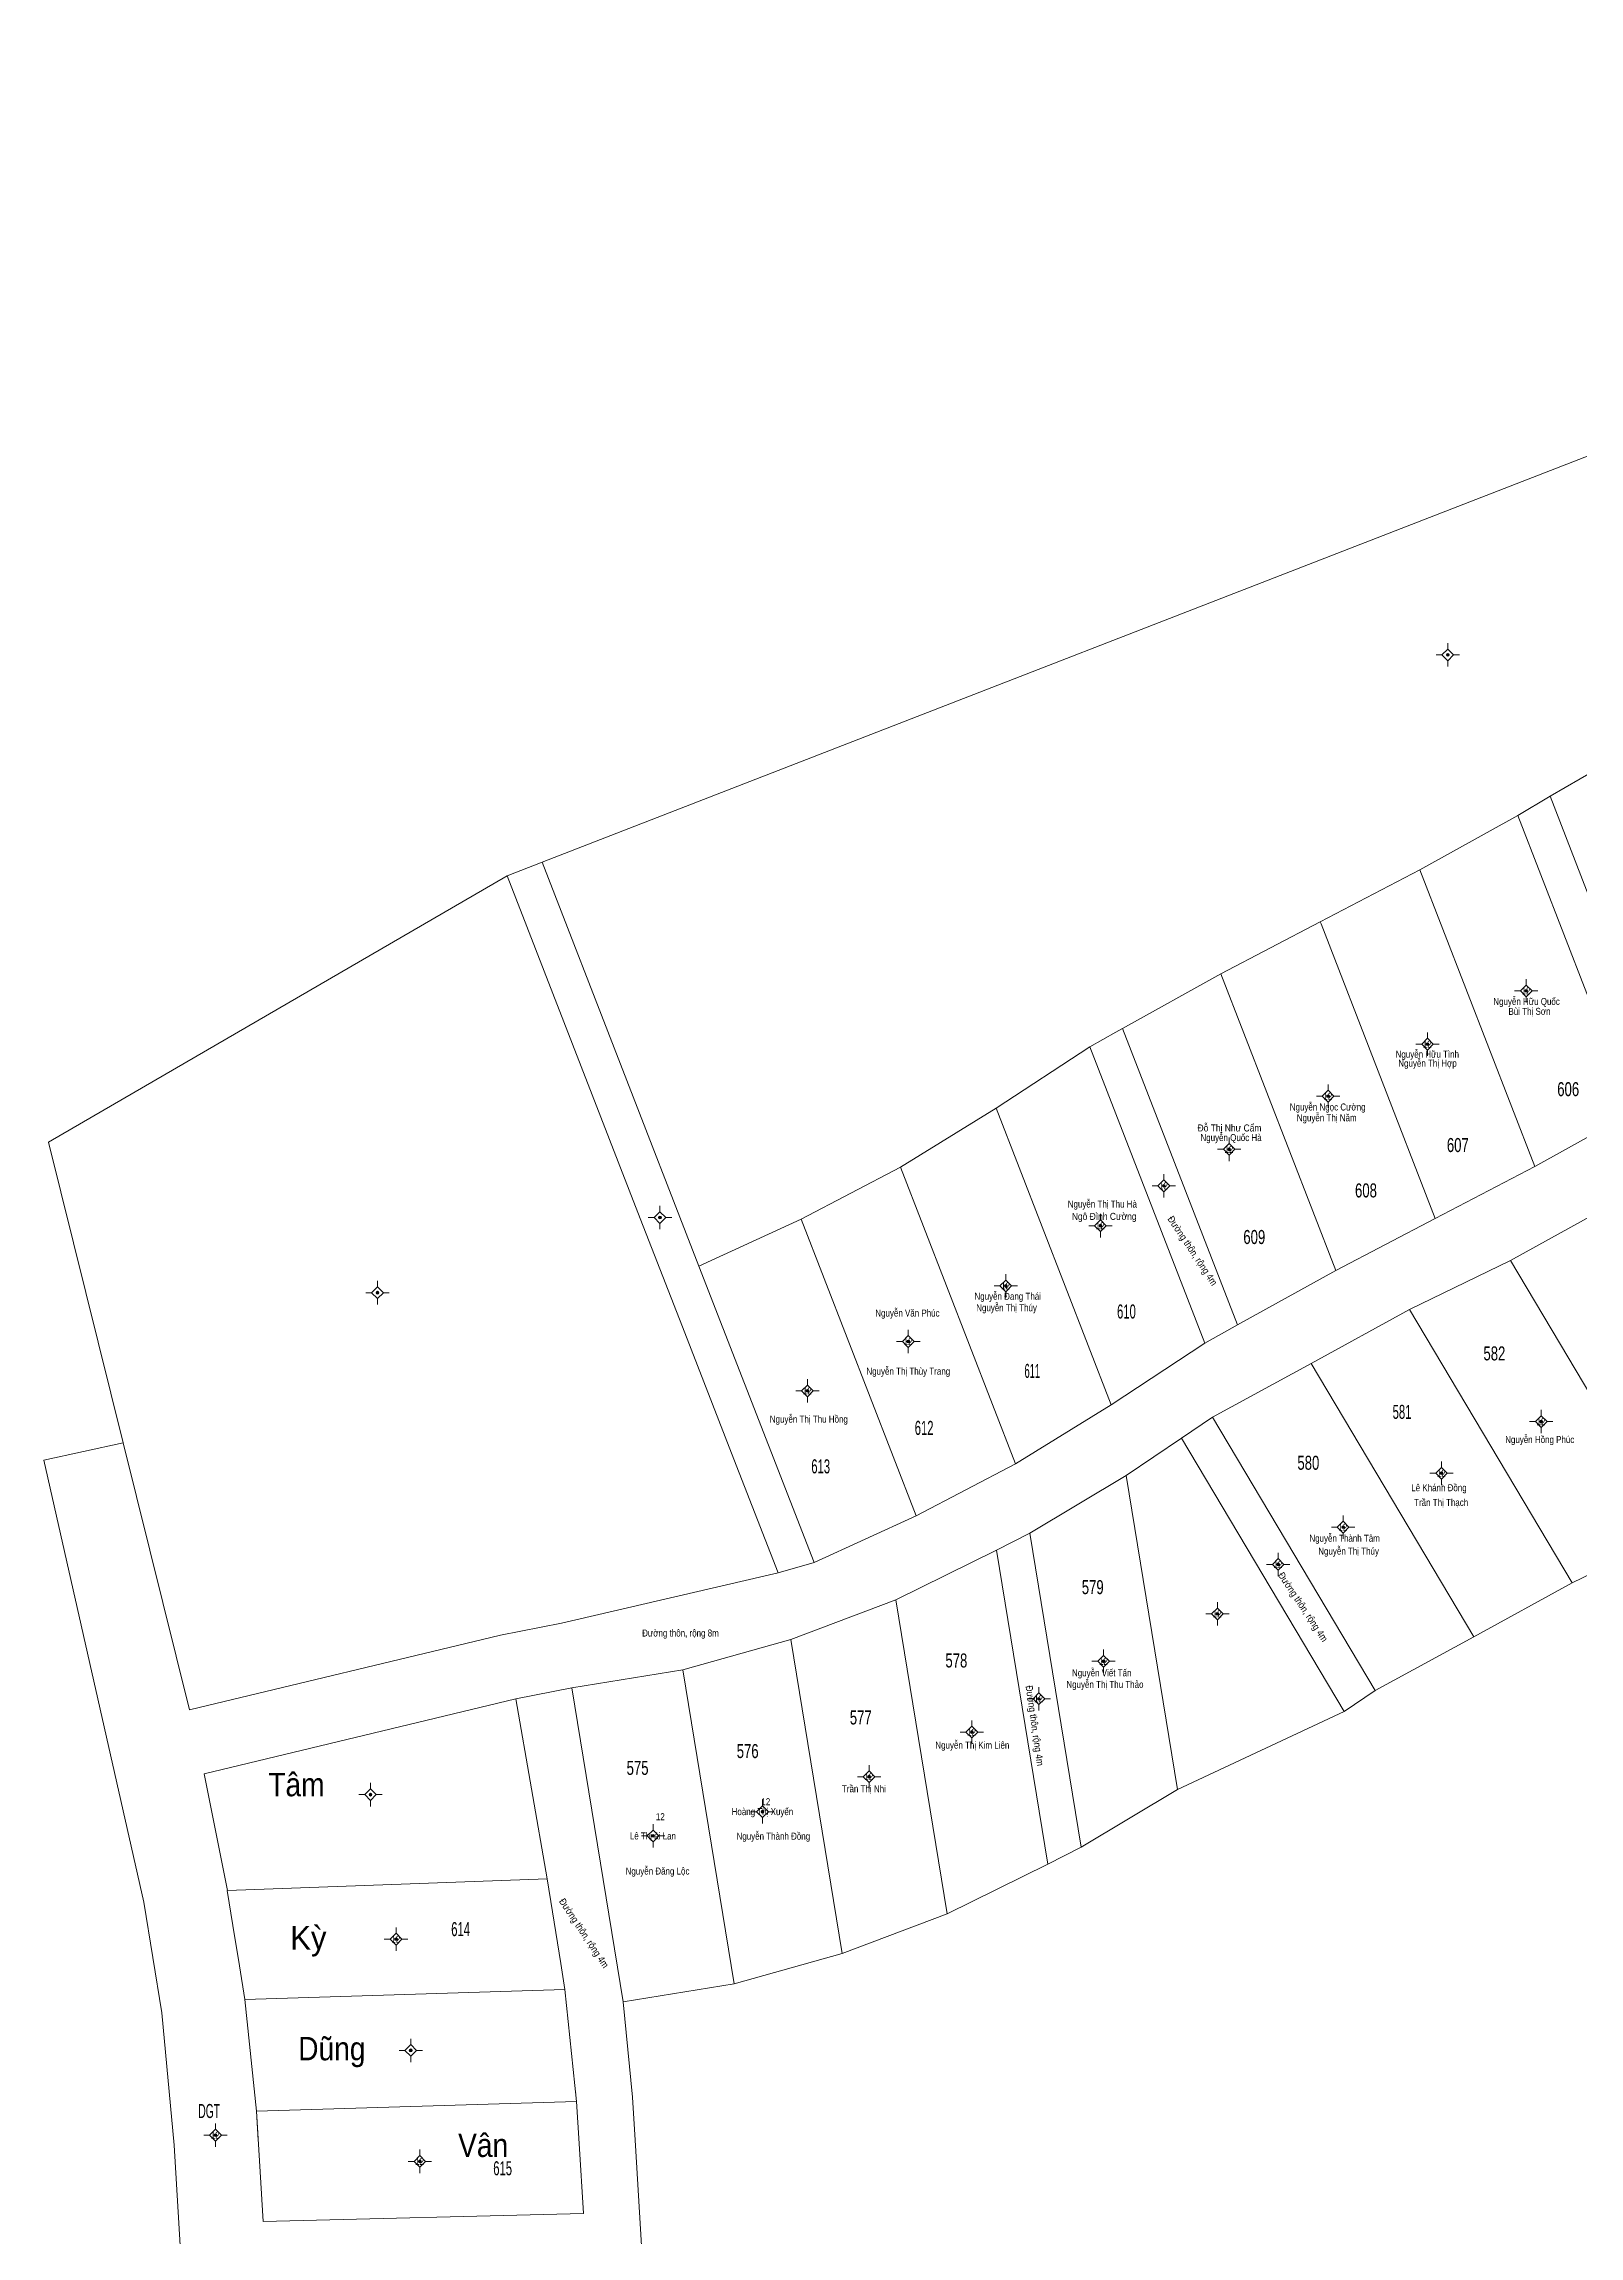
# Model space of a CAD drawing. Header units: metres. Extents: x 548056 to 548375, y 1837533 to 1837922.
# Drawn here: x 548055.8 to 548219.9, y 1837687.7 to 1837922.1 of the extents above; entities that cross this region are included whole.
import ezdxf
from ezdxf.enums import TextEntityAlignment as Align

# ---------------------------------------------------------------- set-up
doc = ezdxf.new("R2010")
doc.units = ezdxf.units.M
doc.header["$LTSCALE"] = 0.3
doc.linetypes.add('DOTTED', pattern=[1.5, 0.3, -1.2])
for name, color, linetype, lineweight in [('10', 7, 'Continuous', 13), ('11', 7, 'Continuous', 13), ('57', 7, 'Continuous', 13), ('60', 7, 'DOTTED', 13)]:
    doc.layers.add(name, color=color, linetype=linetype, lineweight=lineweight)
for name, color, linetype in [('13', 7, 'Continuous'), ('15', 7, 'Continuous'), ('18', 7, 'Continuous'), ('21', 7, 'Continuous')]:
    doc.layers.add(name, color=color, linetype=linetype)

msp = doc.modelspace()

# ---------------------------------------------------------------- hatches: boundary and pattern name
at = {"layer": '11'}
for points in [[(548206.0498, 1837856.74, 1), (548205.7497, 1837856.74, 1)], [(548214.4398, 1837820.83, 1), (548214.1397, 1837820.83, 1)], [(548203.8798, 1837815.14, 1), (548203.5798, 1837815.14, 1)], [(548193.2498, 1837809.58, 1), (548192.9498, 1837809.58, 1)], [(548182.6798, 1837803.9, 1), (548182.3797, 1837803.9, 1)], [(548175.6898, 1837800, 1), (548175.3897, 1837800, 1)], [(548175.6898, 1837800, 1), (548175.3897, 1837800, 1)], [(548121.8298, 1837796.61, 1), (548121.5298, 1837796.61, 1)], [(548168.9198, 1837795.74, 1), (548168.6197, 1837795.74, 1)], [(548091.6298, 1837788.58, 1), (548091.3298, 1837788.58, 1)], [(548158.7998, 1837789.3, 1), (548158.4997, 1837789.3, 1)], [(548148.3798, 1837783.36, 1), (548148.0798, 1837783.36, 1)], [(548137.5997, 1837778.08, 1), (548137.2997, 1837778.08, 1)], [(548216.0397, 1837774.8, 1), (548215.7397, 1837774.8, 1)], [(548205.3798, 1837769.28, 1), (548205.0798, 1837769.28, 1)], [(548194.8598, 1837763.52, 1), (548194.5598, 1837763.52, 1)], [(548187.9198, 1837759.54, 1), (548187.6197, 1837759.54, 1)], [(548181.4198, 1837754.25, 1), (548181.1197, 1837754.25, 1)], [(548169.2598, 1837749.18, 1), (548168.9598, 1837749.18, 1)], [(548162.3298, 1837745.18, 1), (548162.0298, 1837745.18, 1)], [(548155.1698, 1837741.62, 1), (548154.8697, 1837741.62, 1)], [(548144.1798, 1837736.85, 1), (548143.8797, 1837736.85, 1)], [(548090.8798, 1837734.93, 1), (548090.5798, 1837734.93, 1)], [(548132.7897, 1837733.11, 1), (548132.4897, 1837733.11, 1)], [(548121.0897, 1837730.52, 1), (548120.7897, 1837730.52, 1)], [(548093.6098, 1837719.48, 1), (548093.3098, 1837719.48, 1)], [(548095.1798, 1837707.6, 1), (548094.8797, 1837707.6, 1)], [(548074.3098, 1837698.54, 1), (548074.0097, 1837698.54, 1)], [(548096.1597, 1837695.74, 1), (548095.8597, 1837695.74, 1)]]:
    msp.add_hatch(color=256, dxfattribs=at).paths.add_polyline_path(points)

# ---------------------------------------------------------------- linework, layer by layer
at = {"layer": '10'}
for p, q in [((548109.07, 1837834.58), (548334.25, 1837922.05)), ((548216.83, 1837841.64), (548227.22, 1837847.65)), ((548202.9, 1837833.78), (548213.4, 1837839.58)), ((548056.31, 1837804.66), (548105.36, 1837833.14)), ((548105.36, 1837833.14), (548119.33, 1837797.16)), ((548192.27, 1837828.21), (548202.9, 1837833.78)), ((548215.19, 1837802.08), (548202.9, 1837833.78)), ((548181.63, 1837822.66), (548192.27, 1837828.21)), ((548171.14, 1837816.83), (548181.63, 1837822.66)), ((548193.92, 1837790.96), (548181.63, 1837822.66)), ((548171.14, 1837816.83), (548183.43, 1837785.13)), ((548157.61, 1837808.3), (548167.65, 1837814.87)), ((548179.94, 1837783.17), (548167.65, 1837814.87)), ((548147.4, 1837802), (548157.61, 1837808.3)), ((548169.9, 1837776.6), (548157.61, 1837808.3)), ((548136.77, 1837796.43), (548147.4, 1837802)), ((548147.4, 1837802), (548159.69, 1837770.3)), ((548119.33, 1837797.16), (548124.32, 1837784.29)), ((548125.84, 1837791.42), (548136.77, 1837796.43)), ((548149.06, 1837764.73), (548136.77, 1837796.43)), ((548125.84, 1837791.42), (548138.15, 1837759.73)), ((548212.59, 1837792.03), (548229.98, 1837762.82)), ((548201.8, 1837786.78), (548219.19, 1837757.57)), ((548124.32, 1837784.29), (548129.33, 1837771.43)), ((548191.28, 1837781), (548208.67, 1837751.79)), ((548055.81, 1837770.67), (548064.3, 1837772.53)), ((548129.33, 1837771.43), (548134.3, 1837758.64)), ((548161.21, 1837762.88), (548171.51, 1837769.03)), ((548166.71, 1837729.33), (548161.21, 1837762.88)), ((548219.19, 1837757.57), (548229.98, 1837762.82)), ((548208.67, 1837751.79), (548219.19, 1837757.57)), ((548135.67, 1837751.51), (548141.16, 1837717.96)), ((548198.13, 1837746.05), (548208.67, 1837751.79)), ((548112.27, 1837746.35), (548106.27, 1837745.16)), ((548072.96, 1837737.17), (548106.27, 1837745.16)), ((548106.27, 1837745.16), (548109.63, 1837725.94)), ((548072.96, 1837737.17), (548075.44, 1837724.7)), ((548109.63, 1837725.94), (548075.44, 1837724.7)), ((548129.61, 1837714.71), (548141.16, 1837717.96)), ((548111.52, 1837714.09), (548077.31, 1837713.02)), ((548111.52, 1837714.09), (548112.76, 1837702.15)), ((548112.76, 1837702.15), (548078.54, 1837701.11))]:
    msp.add_line(p, q, dxfattribs=at)
msp.add_lwpolyline([(548229.12, 1837809.94), (548225.69, 1837807.88), (548213.4, 1837839.58), (548216.83, 1837841.64)], close=True, dxfattribs=at)
for points in [[(548105.36, 1837833.14), (548109.07, 1837834.58), (548125.84, 1837791.42)], [(548192.27, 1837828.21), (548192.36, 1837827.99), (548204.56, 1837796.51)], [(548167.65, 1837814.87), (548170.41, 1837816.42), (548171.14, 1837816.83)], [(548225.69, 1837807.88), (548215.19, 1837802.08), (548204.56, 1837796.51), (548193.92, 1837790.96), (548183.43, 1837785.13)], [(548056.31, 1837804.66), (548064.3, 1837772.53), (548071.39, 1837744.01)], [(548180.74, 1837775.26), (548191.28, 1837781), (548201.8, 1837786.78), (548212.59, 1837792.03), (548223.11, 1837797.81)], [(548149.06, 1837764.73), (548159.69, 1837770.3), (548169.9, 1837776.6), (548179.94, 1837783.17)], [(548179.94, 1837783.17), (548182.29, 1837784.49), (548183.43, 1837785.13)], [(548171.51, 1837769.03), (548177.42, 1837773.02), (548180.74, 1837775.26)], [(548180.74, 1837775.26), (548198.13, 1837746.05), (548194.81, 1837743.81), (548177.42, 1837773.02)], [(548070.79, 1837672.97), (548070.5, 1837684.95), (548069.73, 1837697.47), (548068.41, 1837711.61), (548066.51, 1837723.43), (548055.81, 1837770.67)], [(548171.51, 1837769.03), (548177.02, 1837735.48), (548194.81, 1837743.81)], [(548134.3, 1837758.64), (548138.15, 1837759.73), (548149.06, 1837764.73)], [(548161.21, 1837762.88), (548157.65, 1837761.06), (548163.16, 1837727.49)], [(548112.27, 1837746.35), (548124.12, 1837748.26), (548135.67, 1837751.51), (548146.9, 1837755.74), (548157.65, 1837761.06)], [(548071.39, 1837744.01), (548104.64, 1837751.97), (548111.16, 1837753.26), (548134.3, 1837758.64)], [(548141.16, 1837717.96), (548152.39, 1837722.19), (548146.9, 1837755.74)], [(548117.75, 1837712.79), (548129.61, 1837714.71), (548124.12, 1837748.26)], [(548112.27, 1837746.35), (548117.75, 1837712.79), (548118.75, 1837702.61), (548119.03, 1837698.01), (548119.74, 1837686.14), (548119.97, 1837676.66), (548120.03, 1837674.38), (548120.03, 1837670.82)], [(548152.39, 1837722.19), (548163.16, 1837727.49), (548166.71, 1837729.33), (548177.02, 1837735.48)], [(548075.44, 1837724.7), (548075.42, 1837724.7), (548076.03, 1837720.95), (548076.72, 1837716.65), (548077.31, 1837713.02), (548078.54, 1837701.11), (548079.25, 1837689.32), (548113.49, 1837690.17), (548113.04, 1837697.65), (548112.76, 1837702.15)], [(548109.63, 1837725.94), (548110.2, 1837722.4), (548111.07, 1837716.9), (548111.52, 1837714.09)]]:
    msp.add_lwpolyline(points, dxfattribs=at)
at = {"layer": '11'}
for p, q in [((548205.9, 1837857.99), (548205.9, 1837857.37)), ((548205.27, 1837856.74), (548204.65, 1837856.74)), ((548205.9, 1837856.11), (548205.9, 1837855.49)), ((548207.15, 1837856.74), (548206.53, 1837856.74)), ((548213.67, 1837820.83), (548213.04, 1837820.83)), ((548214.29, 1837822.08), (548214.29, 1837821.45)), ((548215.54, 1837820.83), (548214.91, 1837820.83)), ((548214.29, 1837820.21), (548214.29, 1837819.58)), ((548203.73, 1837816.39), (548203.73, 1837815.77)), ((548203.11, 1837815.14), (548202.48, 1837815.14)), ((548203.73, 1837814.51), (548203.73, 1837813.89)), ((548204.98, 1837815.14), (548204.35, 1837815.14)), ((548192.47, 1837809.58), (548191.85, 1837809.58)), ((548193.1, 1837810.83), (548193.1, 1837810.21)), ((548193.1, 1837808.95), (548193.1, 1837808.33)), ((548194.35, 1837809.58), (548193.73, 1837809.58)), ((548182.53, 1837805.15), (548182.53, 1837804.53)), ((548181.91, 1837803.9), (548181.28, 1837803.9)), ((548182.53, 1837803.27), (548182.53, 1837802.65)), ((548183.78, 1837803.9), (548183.15, 1837803.9)), ((548174.91, 1837800), (548174.29, 1837800)), ((548175.54, 1837801.25), (548175.54, 1837800.63)), ((548176.79, 1837800), (548176.17, 1837800)), ((548121.68, 1837797.86), (548121.68, 1837797.23)), ((548175.54, 1837799.37), (548175.54, 1837798.75)), ((548121.06, 1837796.61), (548120.43, 1837796.61)), ((548121.68, 1837795.99), (548121.68, 1837795.36)), ((548122.93, 1837796.61), (548122.31, 1837796.61)), ((548168.15, 1837795.74), (548167.52, 1837795.74)), ((548168.77, 1837796.99), (548168.77, 1837796.37)), ((548168.77, 1837795.11), (548168.77, 1837794.49)), ((548170.02, 1837795.74), (548169.39, 1837795.74)), ((548158.65, 1837790.55), (548158.65, 1837789.93)), ((548090.85, 1837788.58), (548090.23, 1837788.58)), ((548091.48, 1837789.83), (548091.48, 1837789.21)), ((548091.48, 1837787.95), (548091.48, 1837787.33)), ((548092.73, 1837788.58), (548092.11, 1837788.58)), ((548158.03, 1837789.3), (548157.4, 1837789.3)), ((548158.65, 1837788.67), (548158.65, 1837788.05)), ((548159.9, 1837789.3), (548159.27, 1837789.3)), ((548147.61, 1837783.36), (548146.98, 1837783.36)), ((548148.23, 1837784.61), (548148.23, 1837783.99)), ((548149.48, 1837783.36), (548148.85, 1837783.36)), ((548148.23, 1837782.73), (548148.23, 1837782.11)), ((548137.45, 1837779.33), (548137.45, 1837778.71)), ((548136.82, 1837778.08), (548136.2, 1837778.08)), ((548137.45, 1837777.45), (548137.45, 1837776.83)), ((548138.7, 1837778.08), (548138.07, 1837778.08)), ((548215.89, 1837776.05), (548215.89, 1837775.43)), ((548215.27, 1837774.8), (548214.64, 1837774.8)), ((548215.89, 1837774.17), (548215.89, 1837773.55)), ((548217.14, 1837774.8), (548216.51, 1837774.8)), ((548204.61, 1837769.28), (548203.98, 1837769.28)), ((548205.23, 1837770.53), (548205.23, 1837769.91)), ((548206.48, 1837769.28), (548205.85, 1837769.28)), ((548205.23, 1837768.65), (548205.23, 1837768.03)), ((548194.71, 1837764.77), (548194.71, 1837764.15)), ((548194.09, 1837763.52), (548193.46, 1837763.52)), ((548194.71, 1837762.89), (548194.71, 1837762.27)), ((548195.96, 1837763.52), (548195.33, 1837763.52)), ((548187.77, 1837760.79), (548187.77, 1837760.17)), ((548187.15, 1837759.54), (548186.52, 1837759.54)), ((548187.77, 1837758.91), (548187.77, 1837758.29)), ((548189.02, 1837759.54), (548188.39, 1837759.54)), ((548181.27, 1837755.5), (548181.27, 1837754.87)), ((548180.65, 1837754.25), (548180.02, 1837754.25)), ((548181.27, 1837753.63), (548181.27, 1837753)), ((548182.52, 1837754.25), (548181.89, 1837754.25)), ((548169.11, 1837750.43), (548169.11, 1837749.81)), ((548168.49, 1837749.18), (548167.86, 1837749.18)), ((548169.11, 1837748.55), (548169.11, 1837747.93)), ((548170.36, 1837749.18), (548169.73, 1837749.18)), ((548162.18, 1837746.43), (548162.18, 1837745.81)), ((548161.56, 1837745.18), (548160.93, 1837745.18)), ((548162.18, 1837744.55), (548162.18, 1837743.93)), ((548163.43, 1837745.18), (548162.81, 1837745.18)), ((548154.39, 1837741.62), (548153.77, 1837741.62)), ((548155.02, 1837742.87), (548155.02, 1837742.25)), ((548155.02, 1837740.99), (548155.02, 1837740.37)), ((548156.27, 1837741.62), (548155.65, 1837741.62)), ((548090.73, 1837736.18), (548090.73, 1837735.55)), ((548143.41, 1837736.85), (548142.78, 1837736.85)), ((548144.03, 1837738.1), (548144.03, 1837737.47)), ((548144.03, 1837736.23), (548144.03, 1837735.6)), ((548145.28, 1837736.85), (548144.65, 1837736.85)), ((548090.11, 1837734.93), (548089.48, 1837734.93)), ((548090.73, 1837734.31), (548090.73, 1837733.68)), ((548091.98, 1837734.93), (548091.35, 1837734.93)), ((548132.64, 1837734.36), (548132.64, 1837733.73)), ((548120.94, 1837731.77), (548120.94, 1837731.15)), ((548132.01, 1837733.11), (548131.39, 1837733.11)), ((548132.64, 1837732.49), (548132.64, 1837731.86)), ((548133.89, 1837733.11), (548133.27, 1837733.11)), ((548120.31, 1837730.52), (548119.69, 1837730.52)), ((548120.94, 1837729.89), (548120.94, 1837729.27)), ((548122.19, 1837730.52), (548121.56, 1837730.52)), ((548093.46, 1837720.73), (548093.46, 1837720.11)), ((548092.83, 1837719.48), (548092.21, 1837719.48)), ((548093.46, 1837718.85), (548093.46, 1837718.23)), ((548094.71, 1837719.48), (548094.09, 1837719.48)), ((548095.03, 1837708.85), (548095.03, 1837708.23)), ((548094.41, 1837707.6), (548093.78, 1837707.6)), ((548095.03, 1837706.97), (548095.03, 1837706.35)), ((548096.28, 1837707.6), (548095.65, 1837707.6)), ((548074.16, 1837699.79), (548074.16, 1837699.17)), ((548073.53, 1837698.54), (548072.91, 1837698.54)), ((548074.16, 1837697.91), (548074.16, 1837697.29)), ((548075.41, 1837698.54), (548074.79, 1837698.54)), ((548096.01, 1837696.99), (548096.01, 1837696.37)), ((548095.39, 1837695.74), (548094.76, 1837695.74)), ((548096.01, 1837695.11), (548096.01, 1837694.49)), ((548097.26, 1837695.74), (548096.63, 1837695.74))]:
    msp.add_line(p, q, dxfattribs=at)
for points in [[(548205.9, 1837857.37), (548205.27, 1837856.74), (548205.9, 1837856.11), (548206.53, 1837856.74)], [(548214.29, 1837821.45), (548213.67, 1837820.83), (548214.29, 1837820.21), (548214.91, 1837820.83)], [(548203.73, 1837815.77), (548203.11, 1837815.14), (548203.73, 1837814.51), (548204.35, 1837815.14)], [(548193.1, 1837810.21), (548192.47, 1837809.58), (548193.1, 1837808.95), (548193.73, 1837809.58)], [(548182.53, 1837804.53), (548181.91, 1837803.9), (548182.53, 1837803.27), (548183.15, 1837803.9)], [(548175.54, 1837800.63), (548174.91, 1837800), (548175.54, 1837799.37), (548176.17, 1837800)], [(548121.68, 1837797.23), (548121.06, 1837796.61), (548121.68, 1837795.99), (548122.31, 1837796.61)], [(548168.77, 1837796.37), (548168.15, 1837795.74), (548168.77, 1837795.11), (548169.39, 1837795.74)], [(548091.48, 1837789.21), (548090.85, 1837788.58), (548091.48, 1837787.95), (548092.11, 1837788.58)], [(548158.65, 1837789.93), (548158.03, 1837789.3), (548158.65, 1837788.67), (548159.27, 1837789.3)], [(548148.23, 1837783.99), (548147.61, 1837783.36), (548148.23, 1837782.73), (548148.85, 1837783.36)], [(548137.45, 1837778.71), (548136.82, 1837778.08), (548137.45, 1837777.45), (548138.07, 1837778.08)], [(548215.89, 1837775.43), (548215.27, 1837774.8), (548215.89, 1837774.17), (548216.51, 1837774.8)], [(548205.23, 1837769.91), (548204.61, 1837769.28), (548205.23, 1837768.65), (548205.85, 1837769.28)], [(548194.71, 1837764.15), (548194.09, 1837763.52), (548194.71, 1837762.89), (548195.33, 1837763.52)], [(548187.77, 1837760.17), (548187.15, 1837759.54), (548187.77, 1837758.91), (548188.39, 1837759.54)], [(548181.27, 1837754.87), (548180.65, 1837754.25), (548181.27, 1837753.63), (548181.89, 1837754.25)], [(548169.11, 1837749.81), (548168.49, 1837749.18), (548169.11, 1837748.55), (548169.73, 1837749.18)], [(548162.18, 1837745.81), (548161.56, 1837745.18), (548162.18, 1837744.55), (548162.81, 1837745.18)], [(548155.02, 1837742.25), (548154.39, 1837741.62), (548155.02, 1837740.99), (548155.65, 1837741.62)], [(548144.03, 1837737.47), (548143.41, 1837736.85), (548144.03, 1837736.23), (548144.65, 1837736.85)], [(548090.73, 1837735.55), (548090.11, 1837734.93), (548090.73, 1837734.31), (548091.35, 1837734.93)], [(548132.64, 1837733.73), (548132.01, 1837733.11), (548132.64, 1837732.49), (548133.27, 1837733.11)], [(548120.94, 1837731.15), (548120.31, 1837730.52), (548120.94, 1837729.89), (548121.56, 1837730.52)], [(548093.46, 1837720.11), (548092.83, 1837719.48), (548093.46, 1837718.85), (548094.09, 1837719.48)], [(548095.03, 1837708.23), (548094.41, 1837707.6), (548095.03, 1837706.97), (548095.65, 1837707.6)], [(548074.16, 1837699.17), (548073.53, 1837698.54), (548074.16, 1837697.91), (548074.79, 1837698.54)], [(548096.01, 1837696.37), (548095.39, 1837695.74), (548096.01, 1837695.11), (548096.63, 1837695.74)]]:
    msp.add_lwpolyline(points, close=True, dxfattribs=at)
for centre in [(548205.8997, 1837856.74), (548214.2897, 1837820.83), (548203.7298, 1837815.14), (548193.0998, 1837809.58), (548182.5297, 1837803.9), (548175.5397, 1837800), (548175.5397, 1837800), (548121.6798, 1837796.61), (548168.7697, 1837795.74), (548091.4798, 1837788.58), (548158.6497, 1837789.3), (548148.2298, 1837783.36), (548137.4497, 1837778.08), (548215.8897, 1837774.8), (548205.2298, 1837769.28), (548194.7098, 1837763.52), (548187.7697, 1837759.54), (548181.2697, 1837754.25), (548169.1098, 1837749.18), (548162.1798, 1837745.18), (548155.0197, 1837741.62), (548144.0297, 1837736.85), (548090.7298, 1837734.93), (548132.6397, 1837733.11), (548120.9397, 1837730.52), (548093.4598, 1837719.48), (548095.0297, 1837707.6), (548074.1597, 1837698.54), (548096.0097, 1837695.74)]:
    msp.add_circle(centre, 0.15, dxfattribs=at)
at = {"layer": '57'}
msp.add_lwpolyline([(548078.54, 1837701.11), (548078.53, 1837701.11), (548078.72, 1837697.99)], close=True, dxfattribs=at)
at = {"layer": '60'}
for centre in [(548106.27, 1837745.16), (548112.67, 1837703.05)]:
    msp.add_circle(centre, 0.01, dxfattribs=at)

# ---------------------------------------------------------------- texts
at = {"layer": '13'}
for s, height, width, p in [('Nguyễn Hữu Quốc', 0.75, 0.85, (548214.325, 1837819.33)), ('Nguyễn Hữu Tình', 0.75, 0.85, (548203.715, 1837813.69)), ('Nguyễn Ngọc Cường', 0.75, 0.85, (548193.06, 1837808.05)), ('Nguyễn Quốc Hà', 0.75, 0.85, (548182.73, 1837804.78)), ('Ngô Đình Cường', 0.75, 0.9, (548169.17, 1837796.36)), ('Nguyễn Đang Thái', 0.75, 0.85, (548158.855, 1837787.82)), ('Nguyễn Văn Phúc', 0.75, 0.85, (548148.135, 1837786.03)), ('Nguyễn Thị Thu Hồng', 0.75, 0.85, (548137.595, 1837774.69)), ('Nguyễn Hồng Phúc', 0.75, 0.85, (548215.735, 1837772.51)), ('Lê Khánh Đồng', 0.75, 0.85, (548204.96, 1837767.36)), ('Nguyễn Thành Tâm', 0.75, 0.85, (548194.875, 1837761.96)), ('Đường thôn, rộng 8m', 0.75, 0.85, (548123.87, 1837751.83)), ('Nguyễn Viết Tấn', 0.75, 0.85, (548168.905, 1837747.57)), ('Tâm', 2.5, 0.9, (548082.815, 1837734.76)), ('Nguyễn Thành Đồng', 0.75, 0.85, (548133.8, 1837730.12)), ('Nguyễn Đăng Lộc', 0.75, 0.85, (548121.42, 1837726.39)), ('Dũng', 2.5, 0.9, (548086.6, 1837706.54)), ('Vân', 2.5, 0.9, (548102.775, 1837696.21))]:
    msp.add_text(s, height=height, dxfattribs=dict(at, width=width)).set_placement(p, align=Align.CENTER)
at = {"layer": '13', "width": 0.9}
for p in [(548178.307, 1837792.8527), (548190.117, 1837754.7827), (548113.247, 1837719.9227)]:
    msp.add_text('Đường thôn, rộng 4m', height=0.7499, rotation=303.639, dxfattribs=at).set_placement(p, align=Align.CENTER)
at = {"layer": '13'}
msp.add_text('Kỳ', height=2.5, dxfattribs=at).set_placement((548084.08, 1837718.38), align=Align.CENTER)
at = {"layer": '15'}
for s, width, p in [('Bùi Thị Sơn', 0.85, (548214.635, 1837818.27)), ('Nguyễn Thị Hợp', 0.85, (548203.735, 1837812.73)), ('Đỗ Thị Như Cẩm', 0.9, (548182.565, 1837805.81)), ('Nguyễn Thị Năm', 0.85, (548192.955, 1837806.9)), ('Nguyễn Thị Thu Hà', 0.85, (548168.97, 1837797.68)), ('Nguyễn Thị Thúy', 0.85, (548158.73, 1837786.6)), ('Nguyễn Thị Thùy Trang', 0.85, (548148.225, 1837779.81)), ('Trần Thị Thạch', 0.85, (548205.195, 1837765.79)), ('Nguyễn Thị Thủy', 0.85, (548195.3, 1837760.59)), ('Nguyễn Thị Thu Thảo', 0.85, (548169.25, 1837746.34)), ('Nguyễn Thị Kim Liên', 0.85, (548155.075, 1837739.85)), ('Trần Thị Nhi', 0.85, (548143.48, 1837735.19)), ('Hoàng Thị Xuyến', 0.85, (548132.635, 1837732.74)), ('Lê Thị ái Lan', 0.85, (548120.925, 1837730.14))]:
    msp.add_text(s, height=0.75, dxfattribs=dict(at, width=width)).set_placement(p, align=Align.CENTER)
at = {"layer": '15', "width": 0.9}
msp.add_text('Đường thôn, rộng 4m', height=0.7499, rotation=278.13, dxfattribs=at).set_placement((548161.3767, 1837742.253), align=Align.CENTER)
at = {"layer": '18', "width": 0.85}
for p in [(548214.265, 1837820.46), (548203.705, 1837814.76), (548193.075, 1837809.2), (548182.505, 1837803.52), (548175.515, 1837799.62), (548168.745, 1837795.36), (548158.625, 1837788.92), (548148.205, 1837782.98), (548137.425, 1837777.7), (548215.865, 1837774.42), (548205.205, 1837768.9), (548194.685, 1837763.14), (548187.745, 1837759.16), (548181.245, 1837753.88), (548169.085, 1837748.8), (548162.155, 1837744.8), (548154.995, 1837741.24), (548144.005, 1837736.48), (548132.995, 1837733.8), (548121.715, 1837732.2), (548093.435, 1837719.1), (548074.135, 1837698.16), (548095.985, 1837695.36)]:
    msp.add_text('12', height=0.75, dxfattribs=at).set_placement(p, align=Align.CENTER)
at = {"layer": '21'}
for s, width, p in [('606', 0.7, (548218.775, 1837809.58)), ('607', 0.7, (548206.975, 1837803.61)), ('608', 0.7, (548197.155, 1837798.76)), ('609', 0.7, (548185.215, 1837793.78)), ('610', 0.6, (548171.55, 1837785.82)), ('611', 0.5, (548161.485, 1837779.47)), ('582', 0.7, (548210.885, 1837781.34)), ('581', 0.6, (548201.01, 1837775.09)), ('612', 0.6, (548149.92, 1837773.38)), ('613', 0.6, (548138.86, 1837769.27)), ('580', 0.7, (548190.995, 1837769.65)), ('579', 0.7, (548167.945, 1837756.36)), ('578', 0.7, (548153.365, 1837748.52)), ('577', 0.7, (548143.145, 1837742.43)), ('575', 0.7, (548119.285, 1837737.04)), ('576', 0.7, (548131.055, 1837738.84)), ('614', 0.6, (548100.365, 1837719.81)), ('DGT', 0.55, (548073.485, 1837700.37)), ('615', 0.6, (548104.86, 1837694.25))]:
    msp.add_text(s, height=1.5, dxfattribs=dict(at, width=width)).set_placement(p, align=Align.CENTER)

doc.saveas('drawing.dxf')
